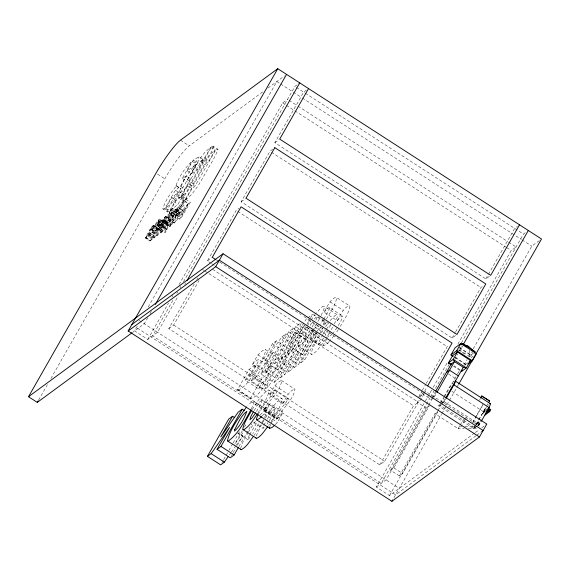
<?xml version="1.0" encoding="UTF-8"?>
<svg xmlns="http://www.w3.org/2000/svg" width="570" height="570" viewBox="0 0 570 570"><rect width="100%" height="100%" fill="white"/><g stroke="black" fill="none" stroke-linecap="round" stroke-linejoin="round"><path stroke-width="0.43" stroke-dasharray="2.85 2.14" d="M153.936 233.08L155.596 230.173L157.427 228.57L153.031 225.734L151.2 227.33L149.54 230.244L153.936 233.08L155.667 231.662L158.481 226.725L160.669 225.065L165.635 216.5L166.212 216.386L160.947 226.012L158.945 228.285L156.807 229.66M166.212 216.386L170.608 219.229C168.335 223.953 166.105 229.838 161.203 232.496L153.401 227.43L158.111 220.155L159.693 218.994L164.089 221.83L162.507 222.998L157.797 230.273L161.146 227.808L162.977 224.601L158.581 221.766L157.776 222.357L162.172 225.193L162.977 224.601M161.395 219.956C159.222 224.459 157.128 230.073 152.61 232.752L157.007 235.595C161.524 232.916 163.618 227.295 165.792 222.792L160.826 220.034C158.966 224.993 155.304 228.527 152.61 232.752M178.524 197.562L179.415 194.391L182.493 188.406L198.303 161.011L204.879 152.204L210.643 147.316L215.04 150.159L209.047 160.662L205.364 164.324L184.822 200.091L183.512 200.668L178.524 197.562L180.426 197.256L200.968 161.481L204.651 157.826L210.643 147.316M182.92 200.398L183.811 197.234L186.889 191.249L202.699 163.854L209.276 155.047L215.04 150.159M213.543 146.355L212.66 149.525L209.582 155.51L193.8 182.856L187.174 191.719L181.431 196.6L185.827 199.436L186.248 199.165L191.57 194.562L198.196 185.692L213.978 158.346L217.833 150.33L217.94 149.19L212.952 146.091L211.648 146.661L191.078 182.457L187.423 186.091L181.431 196.6M190.786 178.716L184.83 189.155L179.892 193.18L178.809 194.748L169.169 211.556L167.423 211.997L162.771 208.648C165.663 200.269 170.765 192.503 176.629 185.863L176.045 185.478C179.208 176.315 185.036 167.879 192.005 161.132L196.401 163.975L187.067 180.398L186.974 181.431L190.786 178.716L186.39 175.881L182.3 178.488L192.005 161.132M240.618 448.348L242.906 442.128L248.014 432.694M263.205 426.93L263.069 428.334L265.043 426.681M269.71 426.944L270.593 424.5M271.163 423.211L276.4 414.361L286.211 402.178L288.327 398.387L286.646 399.314L282.642 403.653L269.46 395.138C272.546 389.773 275.296 382.976 281.438 380.468L281.837 380.767C279.671 392.616 268.199 400.56 263.418 410.649L276.607 419.164L283.233 412.174L270.052 403.653L263.418 410.649M281.438 380.468L295.025 389.281C292.859 401.13 281.388 409.082 276.607 419.164M256.179 435.986L261.395 424.835M167.16 229.176L166.718 229.347L173.964 216.529L169.568 213.686L167.986 214.854L159.693 229.824L164.359 232.859L165.478 232.133L167.16 229.176L160.669 225.065M166.718 229.347L162.322 226.504L162.721 225.691M179.008 208.463L183.811 200.875L188.207 203.718L183.462 211.406L184.046 211.014L179.65 208.171L179.008 208.463L183.462 211.406M251.398 408.954L253.536 403.681L253.557 401.301L251.463 402.028L247.914 405.405M264.587 417.468L266.724 412.195L266.739 409.816L253.557 401.301M315.887 320.269L317.355 316.3L330.543 324.815L329.075 328.783M321.188 315.41L324.081 308.619L324.095 306.24L322.934 306.375L320.939 307.836L315.545 313.856M334.376 323.924L337.269 317.134L337.283 314.754L324.095 306.24M249.275 435.166L247.729 439.605L250.601 436.827M263.889 425.334L265.713 421.85M281.217 358.922L294.897 332.346L308.085 340.86L294.405 367.436L281.217 358.922L285.192 356.001L304.159 325.541L317.34 334.056L300.981 362.606L287.793 354.084L304.159 325.541M301.138 323.632L289.432 346.19L302.62 354.704L316.806 331.79M314.327 332.146L302.62 354.704M262.122 422.249L263.454 419.741M257.982 414.689L263.212 405.847L273.03 393.663L275.146 389.873L273.458 390.799L269.46 395.138M258.531 423.845L252.724 433.813M328.356 330.115L325.249 335.559M249.639 434.454L256.935 422.626M308.47 328.206L305.905 333.03L305.085 336.029L318.274 344.544L320.247 342.891L324.423 336.948M317.96 321.402L319.478 318.673M332.666 327.187L329.973 331.925M294.897 332.346L278.652 360.803L274.483 363.867L287.672 372.381L291.84 369.317L308.085 340.86M464.871 365.505L465.711 364.016L467.087 363.005M38.61 400.083L47.403 384.665M50.922 378.494L164.823 178.802A31.728 4.596 -57.1 0 1 189.268 145.856L262.948 91.72M145.393 238.16L148.271 233.778L151.214 230.622L153.857 225.292L151.057 229.532L148.421 232.211L145.257 237.932L149.789 240.996L150.28 240.761C151.278 235.488 164.808 228.556 153.857 225.292M146.226 237.683L148.008 234.569L149.825 233.094L154.221 235.937L152.561 238.844L150.623 240.519L146.226 237.683L148.164 236.009L149.825 233.094M149.54 230.244L151.271 228.827L153.031 225.734M149.575 235.118L153.843 227.637L155.432 226.468L159.821 229.311L155.56 236.792L153.971 237.954L149.575 235.118L151.164 233.949L155.432 226.468M163.027 209.162L164.773 208.72L174.413 191.905L175.496 190.344L180.434 186.312L186.39 175.881M165.735 208.128L171.727 197.626L179.137 191.705L183.533 194.541L177.968 204.295L170.131 210.964L165.735 208.128L173.572 201.459L179.137 191.705M157.776 222.357L159.693 218.994M187.174 170.708L193.202 160.134L198.994 156.793L203.39 159.629L197.826 169.383L191.563 173.544L187.174 170.708L193.43 166.547L198.994 156.793M153.401 227.43L156.75 224.972L158.581 221.766M159.001 221.588L163.398 224.43L164.887 223.091L163.006 226.39L161.709 227.38L157.313 224.544L159.001 221.588L160.491 220.255L166.939 224.402L165.756 226.468L163.668 228.007L159.272 225.164L162.685 219.436L165.307 216.721L169.696 219.557L166.34 224.844L166.939 224.402M157.313 224.544L158.61 223.547L160.491 220.255M150.623 240.519L152.404 237.405L154.221 235.937M158.253 228.128L157.776 228.335C156.045 233.102 150.516 235.873 149.789 240.996M167.423 211.997L167.167 211.491C170.06 203.105 175.161 195.346 181.025 188.698L180.441 188.314C183.604 179.158 189.432 170.715 196.401 163.975M159.272 225.164L161.36 223.632L162.543 221.559L161.944 222.001L169.083 226.668L169.732 226.454L177.127 214.099C172.91 209.931 172.019 211.085 169.489 214.84C169.119 216.629 163.17 223.269 165.336 223.611L172.731 211.263M161.944 222.001L165.307 216.721M153.971 237.954L158.239 230.472L159.821 229.311M170.131 210.964L176.123 200.462L183.533 194.541M169.14 212.831L171.007 209.561L172.596 208.392L176.985 211.228L175.118 214.505L173.537 215.667L169.14 212.831L170.722 211.662L172.596 208.392M191.563 173.544L197.598 162.977L203.39 159.629M157.007 235.595C159.7 231.37 163.362 227.836 165.222 222.87L165.792 222.792M161.709 227.38L169.568 213.686M159.728 230.045L161.082 229.29L162.763 226.333L162.322 226.504M165.671 223.397L173.066 211.042L173.715 210.822L178.111 213.665L173.294 222.678L170.067 226.233L165.671 223.397L169.696 219.557M163.668 228.007L169.525 218.83L173.715 210.822M161.203 232.496L162.877 229.56L165.065 227.9L170.031 219.336L170.608 219.229M173.081 213.216L175.738 209.162L180.134 212.004L178.154 215.909L173.629 212.888L173.081 213.216L177.477 216.051L178.154 215.909M175.738 209.162L173.629 212.888M169.917 220.17L176.529 208.577L178.118 207.409L182.514 210.252L175.895 221.844L174.313 223.013L169.917 220.17L171.499 219.008L178.118 207.409M173.964 216.529L172.382 217.69L164.124 232.888M173.537 215.667L175.403 212.396L176.985 211.228M183.811 200.875C180.077 202.25 171.264 220.761 179.65 208.171M175.246 216.251L184.167 200.612L185.884 199.35L190.28 202.193L181.36 217.833L179.643 219.094L175.246 216.251L176.964 214.997L191.819 188.934L195.474 185.293L216.037 149.504L217.94 149.19M170.067 226.233L177.462 213.878L178.111 213.665M177.477 216.051L180.134 212.004M174.313 223.013L180.925 211.413L182.514 210.252M176.123 212.567L180.818 215.346L182.058 214.491L184.046 211.014M179.643 219.094L188.563 203.447L190.28 202.193M137.22 326.282L134.577 330.913L147.765 339.428L157.491 332.281L178.189 295.994M148.228 306.981L276.828 81.524L279.82 83.455M147.829 317.59L144.303 323.767L132.888 332.153M150.031 313.728L151.349 311.412M147.765 339.428L168.485 303.105M172.012 296.92L172.888 295.374M179.066 284.558L282.656 102.935L287.522 99.365M172.888 300.34L152.625 335.851L381.202 483.46L430.086 397.76M176.85 293.386L177.733 291.847M179.935 287.985L180.811 286.439M183.455 281.808L294.875 86.462L299.043 83.398M184.794 284.409L185.678 282.863M212.582 269.304L418.351 402.185L384.629 461.308L379.77 464.885L168.777 328.634L194.178 284.095M196.807 279.492L197.683 277.953M211.135 263.319L207.402 260.91L236.222 210.387L239.001 208.342M455.594 335.488L452.117 338.038L241.131 201.787L269.945 151.264L272.724 149.219M489.317 276.365L485.839 278.915L274.854 142.664L303.668 92.141L306.446 90.103M168.777 328.634L173.643 325.057L199.044 280.526M258.524 388.761C264.587 384.187 267.843 376.763 271.306 370.194A10.887 1.575 -57.1 0 0 271.705 367.814L268.328 370.158L265.542 373.143L252.353 364.629C255.617 359.193 258.531 351.419 265.235 349.46L278.787 358.316C277.768 366.752 271.612 373.849 267.701 381.18C262.92 387.237 258.93 396.164 251.085 398.501L237.555 389.581L248.99 369.545L255.909 364.458L269.09 372.972L264.252 381.465L261.559 383.439L258.524 388.761L245.342 380.247L248.37 374.925L251.064 372.944L255.909 364.458M251.22 380.959L254.925 378.238L273.272 352.089L286.503 360.575L268.114 386.752L264.409 389.474L251.22 380.959L272.446 343.738L276.365 340.867L289.553 349.382L277.725 370.058L295.16 345.263L299.15 342.328L285.962 333.813L281.972 336.742L264.537 361.544L277.761 370.03M276.365 340.867L264.537 361.544M299.15 342.328L277.925 379.542L274.006 382.42L260.818 373.906L273.272 352.089M260.818 373.906L264.737 371.027L285.962 333.813M251.085 398.501L250.743 398.095L262.171 378.06L269.09 372.972M267.494 369.004L288.726 331.783L292.952 328.676L306.14 337.191L284.907 374.412L280.682 377.518L267.494 369.004L271.726 365.897L292.952 328.676M265.542 373.143C268.805 367.714 271.719 359.934 278.424 357.974M274.483 363.867L295.716 326.646L300.561 323.083M221.93 462.591L223.233 460.311M223.661 459.548L228.428 451.191M228.862 450.435L232.76 443.595M233.194 442.84L240.127 430.685M264.409 389.474L285.634 352.26L289.553 349.382M242.314 430.842L234.719 444.116M244.48 427.044L245.777 424.771M231.506 455.58L232.781 453.349M233.201 452.601L235.752 448.141M237.448 445.163L242.727 435.964L238.331 433.129M287.793 354.084L291.505 351.362L306.667 324.779M307.102 324.017L310.137 318.701M310.565 317.939L312.731 314.141L325.919 322.656L323.318 327.216M274.006 382.42L286.503 360.575M238.916 446.581L251.912 423.795M280.682 377.518L301.915 340.297L306.14 337.191M287.672 372.381L308.897 335.16L315.132 330.586M262.015 416.171L264.231 413.856L270.052 403.653M329.161 341.665L325.862 344.7L322.784 345.99L309.603 337.476L313.985 329.788M314.426 329.018L315.303 327.486L315.972 327.892L318.103 326.539M338.281 325.641L341.594 319.642A10.381 1.503 -57.1 0 0 342.556 316.001L341.387 316.478L337.219 320.689L324.038 312.168C327.315 306.781 329.695 299.799 335.922 297.105L349.923 306.111C348.897 313.536 343.874 319.827 340.404 326.318M300.981 362.606L304.693 359.877L318.986 334.811M319.421 334.048L322.884 327.978M282.642 403.653C285.734 398.288 288.477 391.49 294.626 388.982M275.203 424.686L277.419 422.37L283.233 412.174M322.784 345.99L327.173 338.302M327.608 337.54L328.484 336.001L315.303 327.486M337.219 320.689C340.504 315.303 342.884 308.32 349.111 305.62L349.638 305.684M379.77 464.885L413.492 405.762L418.351 402.185M418.829 396.399L421.886 391.041M422.327 390.272L425.819 384.151M426.253 383.382L447.215 346.638L449.295 345.107M452.117 338.038L455.174 332.68M455.608 331.918L480.938 287.515L483.018 285.983M485.839 278.915L488.02 275.089M488.462 274.327L514.66 228.392L517.439 226.354M437.753 412.017L402.641 473.584L399.392 475.964L390.607 470.286L393.849 467.906L429.402 405.569L426.161 407.956L417.368 402.278L419.819 397.974M420.232 397.261L422.27 393.678L424.215 392.245M424.572 391.291L426.752 387.465M423.88 394.162L420.61 399.891L417.368 402.278M424.287 393.443L425.519 391.291L479.498 426.153M474.611 433.036L389.524 495.551L376.335 487.036L424.828 402.021M425.27 401.251L432.758 388.113M433.2 387.336L447.308 362.606M457.888 344.059L511.226 250.543L516.092 246.974L508.618 242.15M430.521 396.984L449.025 364.558M461.351 342.94L523.452 234.07L525.533 232.539M390.607 470.286L426.161 407.956M431.939 397.824L435.423 391.711M428.341 405.769L386.061 479.89L376.335 487.036M428.782 404.992L432.309 398.815M432.744 398.045L435.829 392.637M454.767 359.442L457.853 354.034M459.612 350.949L462.256 346.311M434.304 396.969L436.485 393.15M477.347 426.032L473.82 428.619L438.658 405.911L443.474 397.461M443.916 396.692L449.224 387.486L452.487 383.097M399.392 475.964L434.953 413.628L437.546 411.725M440.724 403.503L444.215 397.39M444.65 396.62L457.154 374.697M457.568 373.977L460.019 369.681L454.162 365.897M389.524 495.551L437.525 411.39M437.967 410.621L441.052 405.213M441.486 404.444L444.572 399.036M463.952 365.064L467.03 359.663M468.797 356.571L471.44 351.939M473.2 348.854L531.774 246.162L539.412 240.547M443.097 402.648L445.277 398.829M459.142 349.745L469.758 356.599L470.571 355.181L473.257 353.208M442.185 403.318L444.301 401.764L446.053 398.694M467.037 364.323L468.255 362.199M393.934 497.717L441.529 414.283M441.971 413.507L449.018 401.159M449.459 400.382L458.266 384.942M459.798 425.754L458.166 428.619L434.953 413.628M460.211 425.042L463.068 420.019L465.013 418.594M464.678 420.503L461.408 426.239L458.166 428.619L464.194 428.59M465.084 419.791L466.31 417.639M479.448 400.304L480.261 398.872M472.73 422.455A1.981 1.831 53.7 0 1 472.829 422.242L483.203 404.052M472.851 422.541A1.981 1.831 53.7 0 1 473.036 422.092L476.064 416.784M476.492 416.029L483.41 403.902M476.933 426.032L474.311 427.963L473.763 427.607L475.444 424.65M475.993 424.572A1.981 1.831 53.7 0 0 476.128 424.365L478.266 420.617M478.693 419.869L485.968 407.123M486.395 406.374L488.105 403.375M473.82 428.619L485.74 407.721M477.703 424.714L479.014 423.745L480.275 421.529M477.596 425.548L479.562 424.101L481.671 420.411L476.42 424.265L475.865 423.909L479.805 421.016M478.052 425.512L479.463 424.472L481.002 421.772M260.597 424.978L254.156 435.359M262.549 422.805L264.972 418.722M451.96 391.376L483.46 411.725L486.559 407.13M254.099 410.585C256.593 407.194 258.345 401.993 262.15 400.09L275.339 408.605L273.871 412.573L269.218 420.738M310.144 325.385L312.146 322.136M267.287 419.1C269.774 415.708 271.534 410.507 275.339 408.605M322.912 334.604L319.093 341.544L318.274 344.544M323.325 333.899L325.335 330.65M256.443 411.526L260.682 404.059L262.15 400.09M312.061 327.038L313.714 324.259M306.582 327.087C303.425 333.015 298.972 338.787 297.975 345.555L311.847 354.64C317.946 351.22 321.444 344.508 325.527 339.043M248.413 432.003L255.83 420.603M319.77 335.602C316.607 341.537 312.161 347.301 311.163 354.077L311.391 354.526M316.393 324.081L313.578 328.634M329.581 332.602L326.361 337.789M323.838 319.143L328.406 311.127A10.381 1.503 -57.1 0 0 329.367 307.487L342.556 316.001M317.269 331.042L319.585 327.308L306.404 318.794L289.496 346.147L302.677 354.661M294.405 367.436L298.381 364.515L317.226 334.141L304.038 325.627M252.189 409.531C257.006 402.691 261.06 394.326 268.427 389.923L282.307 399.007C280.768 407.301 275.274 414.361 271.149 421.579M307.394 325.741L310.721 320.568M265.378 418.052C270.194 411.205 274.248 402.84 281.616 398.437L282.079 398.544M321.409 332.951L323.91 329.089M326.418 319.065C330.201 312.196 335.545 305.492 336.735 297.597L336.45 297.169M257.968 413.065C262.086 405.847 267.579 398.786 269.126 390.486L268.89 390.03M324.815 321.558L322.399 325.107M338.402 329.46L335.588 333.628M313.172 329.275C308.833 335.16 305.157 342.392 298.659 346.125L298.203 346.011M323.418 319.77L320.169 324.273M337.02 327.657L333.35 332.787M310.08 330.237L307.059 334.376L305.085 336.029M266.952 424.166L268.057 422.541M311.135 319.962L315.025 314.54M268.669 425.284L269.496 424.087M235.417 443.325L243.39 431.996M229.404 454.938L230.928 452.78M231.434 452.06L235.488 446.303M235.994 445.583L242.727 435.964L238.288 433.157M325.57 326.66L328.733 322.371M326.453 328.99L329.139 325.57L330.543 324.815M320.839 327.266L317.839 331.07M334.027 335.78L329.603 341.202M314.291 319.05L317.098 316.208M324.038 312.168L328.206 307.964L329.367 307.487M330.23 320.511L335.189 315.481L337.283 314.754M260.155 415.017L264.651 410.543L266.739 409.816M252.353 364.629L255.139 361.637L258.516 359.299L271.698 367.814M332.267 334.048L330.408 335.794L329.154 336.414L328.484 336.001M488.169 405.242L488.654 404.743M315.089 334.077L312.673 336.179L309.603 337.476M453.492 382.035L453.934 381.629M267.957 88.044L284.473 75.91M188.207 203.718L184.516 207.623L180.519 215.403M177.127 214.099L173.886 217.676L169.083 226.668M274.854 142.664L279.022 139.6M241.131 201.787L245.299 198.723M207.402 260.91L211.577 257.847M307.807 317.761L312.731 314.141M323.105 324.729L325.919 322.656M459.263 347.344L469.908 354.219L472.523 352.296M469.758 356.599L473.791 353.642M473.25 356.051L470.685 357.939L469.188 356.977M419.093 396.649L423.261 393.585L303.974 316.557M433.008 397.924L431.062 399.356L422.27 393.678M438.658 405.911L441.8 403.603M483.46 411.725L484.87 410.685M485.576 410.165L487.692 408.612M485.327 410.649L483.36 412.096L484.828 413.043M485.476 411.063L482.847 412.993L484.222 413.877M482.049 414.191L484.87 412.117M476.52 423.895L481.458 420.268M476.128 424.365L476.335 424.223A1.981 1.831 53.7 0 1 476.036 424.6M473.763 427.607L475.074 426.645M475.323 432.509L478.914 429.873M481.785 427.757L486.089 424.593M475.95 435.793L395.573 494.853L135.575 326.952M476.67 435.266L480.973 432.103M245.342 380.247C251.398 375.673 254.655 368.249 258.125 361.679A10.887 1.575 -57.1 0 0 258.516 359.299M460.068 347.237L463.31 346.817M237.904 389.987C247.066 386.781 251.527 376.115 256.985 368.712C260.02 362.634 265.043 356.749 265.599 349.802L265.235 349.46M464.856 426.225L474.333 426.182M468.504 428.576L476.256 428.54L439.855 405.028M296.343 87.41L305.157 93.102M305.335 93.216L523.452 234.07M280.561 83.94L292.524 91.663M293.272 92.148L301.502 97.456M302.25 97.94L521.308 239.4M522.049 239.885L531.774 246.162M289.011 100.327L297.234 105.635M297.975 106.12L507.877 241.666M282.656 102.935L285.641 104.866M286.389 105.35L505.996 247.166M506.744 247.651L511.226 250.543M271.434 152.226L480.938 287.515M211.648 146.661L216.037 149.504M180.476 140.177L189.268 145.856M204.651 157.826L209.047 160.662M202.357 159.607L206.753 162.45M200.968 161.481L205.364 164.324M193.202 160.134L197.598 162.977M193.43 166.547L197.826 169.383M459.242 347.864L470.571 355.181M458.002 349.752L466.203 355.053M237.711 211.349L447.215 346.638M191.078 182.457L195.474 185.293M182.3 178.488L186.696 181.324M189.703 184.317L194.099 187.16M455.558 357.461L466.638 365.035L455.444 357.81M187.423 186.091L191.819 188.934M180.434 186.312L184.83 189.155M176.045 185.478L181.025 188.698M176.472 186.134L180.868 188.976M157.498 174.071L164.823 178.802M453.471 366.275L460.061 370.536M175.496 190.344L179.892 193.18M182.343 195.966L186.739 198.809M180.426 197.256L184.822 200.091M184.167 200.612L188.563 203.447M448.519 374.02L455.117 378.28M171.727 197.626L176.123 200.462M181.823 204.352L186.219 207.195M180.833 205.257L185.229 208.093M329.945 301.815L343.126 310.329M173.572 201.459L177.968 204.295M176.529 208.577L180.925 211.413M175.795 209.504L180.191 212.339M175.246 209.418L179.643 212.254M177.662 211.655L182.058 214.491M171.007 209.561L175.403 212.396M173.066 211.042L177.462 213.878M176.964 214.997L181.36 217.833M170.722 211.662L175.118 214.505M164.773 208.72L169.169 211.556M170.907 214.463L175.304 217.305M170.466 214.833L174.862 217.669M170.124 215.282L174.52 218.125M167.986 214.854L172.382 217.69M171.499 219.008L175.895 221.844M165.635 216.5L170.031 219.336M168.271 219.386L172.667 222.222M167.936 219.835L172.332 222.671M167.502 220.191L171.898 223.027M163.654 219.607L168.05 222.442M479.014 423.745L479.562 424.101M163.255 219.935L167.651 222.77M444.301 401.764L479.463 424.472M162.97 220.298L167.366 223.134M160.826 220.034L165.222 222.87M165.792 223.305L170.188 226.147M165.336 223.611L169.732 226.454M158.111 220.155L162.507 222.998M161.36 223.632L165.756 226.468M216.743 260.226L218.98 261.666M219.728 262.15L300.988 314.626M158.61 223.547L163.006 226.39M156.187 223.518L160.583 226.361M156.75 224.972L161.146 227.808M155.232 224.224L159.629 227.067M158.481 226.725L162.877 229.56M161.082 229.29L165.478 232.133M153.38 225.492L157.776 228.335M211.876 263.796L214.862 265.727M156.037 228.321L160.434 231.163M151.2 227.33L155.596 230.173M154.299 229.796L158.695 232.638M151.271 228.827L155.667 231.662M151.057 229.532L155.453 232.368M295.716 326.646L308.897 335.16M151.164 233.949L155.56 236.792M148.271 233.778L152.667 236.614M202.5 269.51L203.989 270.472M204.737 270.957L413.492 405.762M148.008 234.569L152.404 237.405M148.164 236.009L152.561 238.844M294.783 332.431L307.964 340.945M145.884 237.925L150.28 240.761M288.726 331.783L301.915 340.297M281.972 336.742L295.16 345.263M291.505 351.362L304.693 359.877M272.446 343.738L285.634 352.26M285.192 356.001L298.381 364.515M278.652 360.803L291.84 369.317M257.932 354.839L271.12 363.361M271.726 365.897L284.907 374.412M264.737 371.027L277.925 379.542M274.861 385.662L288.049 394.176M248.99 369.545L262.171 378.06M251.064 372.944L264.252 381.465M274.947 389.716L288.128 398.231M173.643 325.057L384.629 461.308M254.925 378.238L268.114 386.752M393.849 467.906L402.641 473.584M248.37 374.925L261.559 383.439M139.251 320.497L399.249 488.405M265.064 407.101L278.253 415.616M237.555 389.581L250.743 398.095M263.96 408.84L277.148 417.354M263.418 409.887L276.607 418.401M264.231 413.856L277.419 422.37M253.543 422.185L263.069 428.334M237.476 432.979L247.729 439.605M469.146 350.229L469.908 354.219"/><path stroke-width="0.85" d="M257.982 414.689L256.365 419.014L256.593 419.826L269.781 428.348L272.261 427.308L274.655 425.263M251.021 409.709C244.651 420.824 238.752 433.613 228.114 441.187L227.43 440.617C230.643 428.141 238.98 417.354 246.504 407.051M446.488 397.924L454.333 384.151L455.309 381.864L455.166 380.945M481.386 421.102L489.495 406.859L490.471 403.738L455.309 381.024M253.265 411.996L250.7 416.82L249.881 419.819L251.855 418.166L255.645 412.822M462.363 369.987L461.529 371.483L466.395 367.906L470.528 360.475L472.416 360.789L476.463 353.692L460.795 343.575L455.017 347.821L450.97 354.918L453.207 356.364M132.176 332.673L37.292 402.399L28.5 396.72L156.03 173.13A31.728 4.596 -57.1 0 1 180.476 140.177L277.761 68.699L541.5 239.015L458.707 384.166M37.292 402.399L38.169 400.853M28.5 396.72L223.07 253.75L486.809 424.066L479.448 436.969L391.896 501.301L128.157 330.985L277.761 68.699M155.318 304.458L286.553 74.378M187.003 280.547L299.742 82.892M308.534 88.571L279.713 139.087L490.706 275.346L519.519 224.822M128.157 330.985L215.716 266.653L223.07 253.75M228.392 456.378L224.338 462.142L220.633 464.864L207.444 456.349L228.677 419.128L232.589 416.257L234.783 417.675M232.589 416.257L220.761 436.934L238.196 412.131L242.193 409.203L244.388 410.621M238.481 447.336L234.149 454.938L230.23 457.81L217.049 449.295L229.539 427.45L211.157 453.627L207.444 456.349M217.049 449.295L220.96 446.417L242.193 409.203M427.628 385.933L452.074 343.069L241.089 206.81L212.268 257.334L215.994 259.742M460.795 343.575L456.748 350.671L450.97 354.918L452.658 355.587L457.468 352.046L470.528 360.475L469.153 361.487M461.714 344.914L462.526 343.496L475.273 351.726L474.461 353.151M435.858 390.949L451.226 364.002L454.468 361.622L463.26 367.294L466.395 367.906L453.207 359.392L448.341 362.962L451.269 364.857M463.132 344.772L528.312 230.501M436.926 392.388L454.468 361.622L453.207 359.392L457.468 352.046L456.748 350.671L472.416 360.789L468.561 363.617M445.712 398.059L463.26 367.294M391.896 501.301L392.709 499.869M480.88 397.589L481.899 396.007L489.587 400.974L488.732 402.47M480.674 398.152L481.899 396.007M485.576 413.507L488.861 411.098L489.473 410.022L488.098 409.132L488.611 408.241L490.806 409.659L489.687 411.626L484.436 415.487M452.658 355.587L448.341 362.962L451.226 364.002M251.783 410.208C248.477 416.349 243.839 422.327 242.77 429.345L256.635 438.43C261.573 435.929 264.466 430.678 267.843 426.481M257.547 413.692C253.344 419.37 249.753 426.339 243.454 429.915L242.998 429.801M253.329 436.549C249.731 441.173 246.625 446.894 241.302 449.702L227.658 441.073M261.466 416.748L259.072 418.793L256.593 419.826M131.834 324.537L219.393 260.205L483.132 430.521L481.693 431.576M461.18 344.487L462.526 343.496M467.364 346.282L467.799 345.969L468.968 346.724L473.834 351.334L471.703 349.959M446.324 372.602L449.566 370.222L458.358 375.894M489.587 400.974L481.693 396.157M486.281 411.084L487.692 410.044M486.189 412.431L489.473 410.022M489.837 403.795L490.471 403.738M463.959 344.715L467.799 345.969M464.607 345.377L466.025 346.296M453.934 384.871L489.103 407.578M488.861 411.098L489.687 411.626M481.123 420.054L481.671 420.411M215.716 266.653L479.448 436.969M220.96 446.417L234.149 454.938M211.157 453.627L224.338 462.142M255.951 437.867L256.187 438.316M240.618 449.132L240.846 449.588M269.553 427.529L269.781 428.348M234.676 429.68L234.541 431.084C240.198 425.968 244.245 418.473 246.81 411.362C241.082 415.487 238.061 423.439 234.676 429.68M274.811 147.687L245.991 198.21L456.983 334.469L485.797 283.945L274.811 147.687"/></g></svg>
